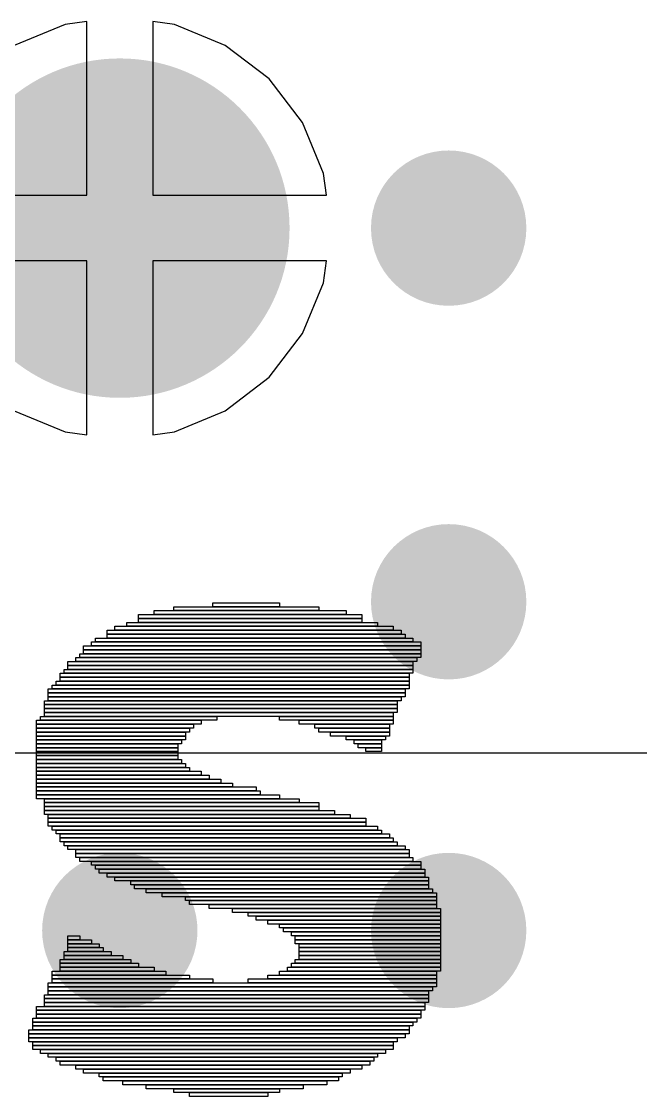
# Model space of a CAD drawing. Header units: millimetres. Extents: x -3 to 5381, y -54 to 5355.
# Drawn here: x 21.497 to 23.888, y -8.875 to -4.721 of the extents above; entities that cross this region are included whole.
import ezdxf

# ---------------------------------------------------------------- set-up
doc = ezdxf.new("R2010")
doc.units = ezdxf.units.MM
for name, color, linetype in [('BottomLayer', 5, 'Continuous'), ('BottomSolder', 6, 'Continuous'), ('PadHoleLayer', 156, 'Continuous'), ('TopLayer', 1, 'Continuous'), ('TopOverlay', 2, 'Continuous'), ('TopSolder', 216, 'Continuous'), ('ViaHoleLayer', 16, 'Continuous')]:
    doc.layers.add(name, color=color, linetype=linetype)

# ---------------------------------------------------------------- blocks, each defined once
blk = doc.blocks.new('TH_0_75_0_6_B_41')
at = {"layer": 'BottomLayer'}
h = blk.add_hatch(color=5, dxfattribs=at)
edge = h.paths.add_edge_path()
edge.add_arc((0, 0), 0.554, 0, 360)
at = {"layer": 'BottomSolder'}
h = blk.add_hatch(color=6, dxfattribs=at)
edge = h.paths.add_edge_path()
edge.add_arc((0, 0), 0.6556, 0, 360)
at = {"layer": 'PadHoleLayer'}
h = blk.add_hatch(color=156, dxfattribs=at)
edge = h.paths.add_edge_path()
edge.add_arc((0, 0), 0.3, 0, 360)
at = {"layer": 'TopLayer'}
h = blk.add_hatch(color=1, dxfattribs=at)
edge = h.paths.add_edge_path()
edge.add_arc((0, 0), 0.554, 0, 360)
at = {"layer": 'TopSolder'}
h = blk.add_hatch(color=216, dxfattribs=at)
edge = h.paths.add_edge_path()
edge.add_arc((0, 0), 0.6556, 0, 360)

msp = doc.modelspace()

# ---------------------------------------------------------------- hatches: boundary and pattern name
at = {"layer": 'BottomLayer'}
h = msp.add_hatch(color=5, dxfattribs=at)
edge = h.paths.add_edge_path()
edge.add_arc((23.1471, -5.5197), 0.3, 0, 360)
h = msp.add_hatch(color=5, dxfattribs=at)
edge = h.paths.add_edge_path()
edge.add_arc((23.1471, -6.9632), 0.3, 0, 360)
h = msp.add_hatch(color=5, dxfattribs=at)
edge = h.paths.add_edge_path()
edge.add_arc((21.8771, -8.2332), 0.3, 0, 360)
h = msp.add_hatch(color=5, dxfattribs=at)
edge = h.paths.add_edge_path()
edge.add_arc((23.1471, -8.2332), 0.3, 0, 360)
at = {"layer": 'TopLayer'}
h = msp.add_hatch(color=1, dxfattribs=at)
edge = h.paths.add_edge_path()
edge.add_arc((23.1471, -5.5197), 0.3, 0, 360)
h = msp.add_hatch(color=1, dxfattribs=at)
edge = h.paths.add_edge_path()
edge.add_arc((23.1471, -6.9632), 0.3, 0, 360)
h = msp.add_hatch(color=1, dxfattribs=at)
edge = h.paths.add_edge_path()
edge.add_arc((21.8771, -8.2332), 0.3, 0, 360)
h = msp.add_hatch(color=1, dxfattribs=at)
edge = h.paths.add_edge_path()
edge.add_arc((23.1471, -8.2332), 0.3, 0, 360)
at = {"layer": 'ViaHoleLayer'}
h = msp.add_hatch(color=16, dxfattribs=at)
edge = h.paths.add_edge_path()
edge.add_arc((23.1471, -5.5197), 0.15, 0, 360)
h = msp.add_hatch(color=16, dxfattribs=at)
edge = h.paths.add_edge_path()
edge.add_arc((23.1471, -6.9632), 0.15, 0, 360)
h = msp.add_hatch(color=16, dxfattribs=at)
edge = h.paths.add_edge_path()
edge.add_arc((21.8771, -8.2332), 0.15, 0, 360)
h = msp.add_hatch(color=16, dxfattribs=at)
edge = h.paths.add_edge_path()
edge.add_arc((23.1471, -8.2332), 0.15, 0, 360)

# ---------------------------------------------------------------- linework, layer by layer
at = {"layer": 'BottomLayer'}
for p, q in [((21.6661, -4.7325), (21.4696, -4.8139)), ((21.7501, -4.7215), (21.6661, -4.7325)), ((21.7501, -5.3927), (21.7501, -4.7215)), ((22.088, -4.7325), (22.0041, -4.7215)), ((22.0041, -4.7215), (22.0041, -5.3927)), ((22.2846, -4.8139), (22.088, -4.7325)), ((22.4533, -4.9434), (22.2846, -4.8139)), ((22.5829, -5.1122), (22.4533, -4.9434)), ((22.6643, -5.3088), (22.5829, -5.1122)), ((22.6753, -5.3927), (22.6643, -5.3088)), ((21.0788, -5.3927), (21.7501, -5.3927)), ((22.0041, -5.3927), (22.6753, -5.3927)), ((21.7501, -5.6467), (21.0788, -5.6467)), ((21.7501, -6.318), (21.7501, -5.6467)), ((22.6753, -5.6467), (22.0041, -5.6467)), ((22.0041, -5.6467), (22.0041, -6.318)), ((22.6643, -5.7307), (22.6753, -5.6467)), ((22.5829, -5.9272), (22.6643, -5.7307)), ((22.4533, -6.096), (22.5829, -5.9272)), ((22.2846, -6.2255), (22.4533, -6.096)), ((21.4696, -6.2255), (21.6661, -6.3069)), ((22.088, -6.3069), (22.2846, -6.2255)), ((21.6661, -6.3069), (21.7501, -6.318)), ((22.0041, -6.318), (22.088, -6.3069))]:
    msp.add_line(p, q, dxfattribs=at)
at = {"layer": 'TopLayer'}
msp.add_line((30.2075, -7.5481), (21.0348, -7.5481), dxfattribs=at)
at = {"layer": 'TopOverlay'}
for p, q in [((22.2368, -6.9822), (22.2368, -6.967)), ((22.2368, -6.967), (22.4944, -6.967)), ((22.4944, -6.967), (22.4944, -6.9822)), ((21.9493, -7.0277), (21.9493, -7.0124)), ((21.9493, -7.0124), (22.8121, -7.0124)), ((22.0097, -7.0124), (22.0097, -6.9974)), ((22.0097, -6.9974), (22.7517, -6.9974)), ((22.7517, -7.0124), (22.0097, -7.0124)), ((22.0854, -6.9974), (22.0854, -6.9822)), ((22.0854, -6.9822), (22.6458, -6.9822)), ((22.6458, -6.9974), (22.0854, -6.9974)), ((22.4944, -6.9822), (22.2368, -6.9822)), ((22.6458, -6.9822), (22.6458, -6.9974)), ((22.7517, -6.9974), (22.7517, -7.0124)), ((22.8121, -7.0124), (22.8121, -7.0277)), ((21.8584, -7.0731), (21.8584, -7.0579)), ((21.8584, -7.0579), (22.9333, -7.0579)), ((21.9038, -7.0579), (21.9038, -7.0427)), ((21.9038, -7.0427), (22.8728, -7.0427)), ((22.8728, -7.0579), (21.9038, -7.0579)), ((22.8121, -7.0277), (21.9493, -7.0277)), ((21.9493, -7.0427), (21.9493, -7.0277)), ((21.9493, -7.0277), (22.8121, -7.0277)), ((22.8121, -7.0427), (21.9493, -7.0427)), ((22.8121, -7.0277), (22.8121, -7.0427)), ((22.8728, -7.0427), (22.8728, -7.0579)), ((22.9333, -7.0579), (22.9333, -7.0731)), ((21.8281, -7.0881), (21.8281, -7.0731)), ((21.8281, -7.0731), (22.9635, -7.0731)), ((22.9635, -7.0881), (21.8281, -7.0881)), ((21.8281, -7.1034), (21.8281, -7.0881)), ((21.8281, -7.0881), (22.9787, -7.0881)), ((22.9333, -7.0731), (21.8584, -7.0731)), ((22.9635, -7.0731), (22.9635, -7.0881)), ((22.9787, -7.0881), (22.9787, -7.1034)), ((21.7374, -7.1488), (21.7374, -7.1336)), ((21.7374, -7.1336), (23.0392, -7.1336)), ((21.7677, -7.1336), (21.7677, -7.1184)), ((21.7677, -7.1184), (23.0392, -7.1184)), ((23.0392, -7.1336), (21.7677, -7.1336)), ((21.7827, -7.1184), (21.7827, -7.1034)), ((21.7827, -7.1034), (23.009, -7.1034)), ((23.009, -7.1184), (21.7827, -7.1184)), ((22.9787, -7.1034), (21.8281, -7.1034)), ((23.009, -7.1034), (23.009, -7.1184)), ((23.0392, -7.1184), (23.0392, -7.1336)), ((23.0392, -7.1336), (23.0392, -7.1488)), ((21.707, -7.194), (21.707, -7.1791)), ((21.707, -7.1791), (23.0242, -7.1791)), ((21.7222, -7.1791), (21.7222, -7.1638)), ((21.7222, -7.1638), (23.0392, -7.1638)), ((23.0392, -7.1791), (21.7222, -7.1791)), ((23.0392, -7.1488), (21.7374, -7.1488)), ((21.7374, -7.1638), (21.7374, -7.1488)), ((21.7374, -7.1488), (23.0392, -7.1488)), ((23.0392, -7.1638), (21.7374, -7.1638)), ((23.0242, -7.1791), (23.0242, -7.194)), ((23.0392, -7.1488), (23.0392, -7.1638)), ((23.0392, -7.1638), (23.0392, -7.1791)), ((21.6618, -7.2395), (21.6618, -7.2245)), ((21.6618, -7.2245), (23.009, -7.2245)), ((21.6767, -7.2093), (21.6767, -7.194)), ((21.6767, -7.194), (23.009, -7.194)), ((23.009, -7.2093), (21.6767, -7.2093)), ((21.6767, -7.2245), (21.6767, -7.2093)), ((21.6767, -7.2093), (23.009, -7.2093)), ((23.009, -7.2245), (21.6767, -7.2245)), ((23.0242, -7.194), (21.707, -7.194)), ((23.009, -7.194), (23.009, -7.2093)), ((23.009, -7.2093), (23.009, -7.2245)), ((23.009, -7.2245), (23.009, -7.2395)), ((21.6465, -7.2547), (21.6465, -7.2395)), ((21.6465, -7.2395), (22.994, -7.2395)), ((22.994, -7.2547), (21.6465, -7.2547)), ((21.6465, -7.2697), (21.6465, -7.2547)), ((21.6465, -7.2547), (22.994, -7.2547)), ((23.009, -7.2395), (21.6618, -7.2395)), ((22.994, -7.2395), (22.994, -7.2547)), ((22.994, -7.2547), (22.994, -7.2697)), ((21.601, -7.3152), (21.601, -7.3002)), ((21.601, -7.3002), (22.9787, -7.3002)), ((21.6163, -7.3002), (21.6163, -7.285)), ((21.6163, -7.285), (22.994, -7.285)), ((22.994, -7.3002), (21.6163, -7.3002)), ((21.6313, -7.285), (21.6313, -7.2697)), ((21.6313, -7.2697), (22.994, -7.2697)), ((22.994, -7.285), (21.6313, -7.285)), ((22.994, -7.2697), (21.6465, -7.2697)), ((22.9787, -7.3002), (22.9787, -7.3152)), ((22.994, -7.2697), (22.994, -7.285)), ((22.994, -7.285), (22.994, -7.3002)), ((21.5861, -7.3607), (21.5861, -7.3454)), ((21.5861, -7.3454), (22.9485, -7.3454)), ((22.9787, -7.3152), (21.601, -7.3152)), ((21.601, -7.3304), (21.601, -7.3152)), ((21.601, -7.3152), (22.9787, -7.3152)), ((22.9787, -7.3304), (21.601, -7.3304)), ((21.601, -7.3454), (21.601, -7.3304)), ((21.601, -7.3304), (22.9635, -7.3304)), ((22.9635, -7.3454), (21.601, -7.3454)), ((22.9485, -7.3454), (22.9485, -7.3607)), ((22.9635, -7.3304), (22.9635, -7.3454)), ((22.9787, -7.3152), (22.9787, -7.3304)), ((22.9485, -7.3607), (21.5861, -7.3607)), ((21.5861, -7.3759), (21.5861, -7.3607)), ((21.5861, -7.3607), (22.9485, -7.3607)), ((22.9485, -7.3759), (21.5861, -7.3759)), ((21.5861, -7.3909), (21.5861, -7.3759)), ((21.5861, -7.3759), (22.9485, -7.3759)), ((22.9485, -7.3909), (21.5861, -7.3909)), ((21.5861, -7.4061), (21.5861, -7.3909)), ((21.5861, -7.3909), (22.9333, -7.3909)), ((22.9333, -7.3909), (22.9333, -7.4061)), ((22.9485, -7.3607), (22.9485, -7.3759)), ((22.9485, -7.3759), (22.9485, -7.3909)), ((21.5556, -7.4364), (21.5556, -7.4211)), ((21.5556, -7.4211), (22.1916, -7.4211)), ((21.5708, -7.4211), (21.5708, -7.4061)), ((21.5708, -7.4061), (22.2521, -7.4061)), ((22.2521, -7.4211), (21.5708, -7.4211)), ((22.9333, -7.4061), (21.5861, -7.4061)), ((22.1916, -7.4211), (22.1916, -7.4364)), ((22.2521, -7.4061), (22.2521, -7.4211)), ((22.4944, -7.4211), (22.4944, -7.4061)), ((22.4944, -7.4061), (22.9333, -7.4061)), ((22.9333, -7.4211), (22.4944, -7.4211)), ((22.5701, -7.4364), (22.5701, -7.4211)), ((22.5701, -7.4211), (22.9333, -7.4211)), ((22.9333, -7.4061), (22.9333, -7.4211)), ((22.9333, -7.4211), (22.9333, -7.4364)), ((22.1916, -7.4364), (21.5556, -7.4364)), ((21.5556, -7.4516), (21.5556, -7.4364)), ((21.5556, -7.4364), (22.1611, -7.4364)), ((22.1611, -7.4516), (21.5556, -7.4516)), ((21.5556, -7.4666), (21.5556, -7.4516)), ((21.5556, -7.4516), (22.1461, -7.4516)), ((22.1461, -7.4666), (21.5556, -7.4666)), ((21.5556, -7.4818), (21.5556, -7.4666)), ((21.5556, -7.4666), (22.1309, -7.4666)), ((22.1309, -7.4666), (22.1309, -7.4818)), ((22.1461, -7.4516), (22.1461, -7.4666)), ((22.1611, -7.4364), (22.1611, -7.4516)), ((22.9333, -7.4364), (22.5701, -7.4364)), ((22.6305, -7.4516), (22.6305, -7.4364)), ((22.6305, -7.4364), (22.9183, -7.4364)), ((22.9183, -7.4516), (22.6305, -7.4516)), ((22.6458, -7.4666), (22.6458, -7.4516)), ((22.6458, -7.4516), (22.9183, -7.4516)), ((22.9183, -7.4666), (22.6458, -7.4666)), ((22.6912, -7.4818), (22.6912, -7.4666)), ((22.6912, -7.4666), (22.9183, -7.4666)), ((22.9183, -7.4364), (22.9183, -7.4516)), ((22.9183, -7.4516), (22.9183, -7.4666)), ((22.9183, -7.4666), (22.9183, -7.4818)), ((22.1309, -7.4818), (21.5556, -7.4818)), ((21.5556, -7.4968), (21.5556, -7.4818)), ((21.5556, -7.4818), (22.1309, -7.4818)), ((22.1309, -7.4968), (21.5556, -7.4968)), ((21.5556, -7.5121), (21.5556, -7.4968)), ((21.5556, -7.4968), (22.1159, -7.4968)), ((22.1159, -7.5121), (21.5556, -7.5121)), ((21.5556, -7.5273), (21.5556, -7.5121)), ((21.5556, -7.5121), (22.1007, -7.5121)), ((22.1007, -7.5121), (22.1007, -7.5273)), ((22.1159, -7.4968), (22.1159, -7.5121)), ((22.1309, -7.4818), (22.1309, -7.4968)), ((22.9183, -7.4818), (22.6912, -7.4818)), ((22.7517, -7.4968), (22.7517, -7.4818)), ((22.7517, -7.4818), (22.9031, -7.4818)), ((22.9031, -7.4968), (22.7517, -7.4968)), ((22.7819, -7.5121), (22.7819, -7.4968)), ((22.7819, -7.4968), (22.8878, -7.4968)), ((22.8878, -7.5121), (22.7819, -7.5121)), ((22.7971, -7.5273), (22.7971, -7.5121)), ((22.7971, -7.5121), (22.8878, -7.5121)), ((22.8878, -7.4968), (22.8878, -7.5121)), ((22.8878, -7.5121), (22.8878, -7.5273)), ((22.9031, -7.4818), (22.9031, -7.4968)), ((22.1007, -7.5273), (21.5556, -7.5273)), ((21.5556, -7.5423), (21.5556, -7.5273)), ((21.5556, -7.5273), (22.1007, -7.5273)), ((22.1007, -7.5423), (21.5556, -7.5423)), ((21.5556, -7.5575), (21.5556, -7.5423)), ((21.5556, -7.5423), (22.1007, -7.5423)), ((22.1007, -7.5575), (21.5556, -7.5575)), ((21.5556, -7.5725), (21.5556, -7.5575)), ((21.5556, -7.5575), (22.1007, -7.5575)), ((22.1007, -7.5273), (22.1007, -7.5423)), ((22.1007, -7.5423), (22.1007, -7.5575)), ((22.1007, -7.5575), (22.1007, -7.5725)), ((22.8878, -7.5273), (22.7971, -7.5273)), ((22.8274, -7.5423), (22.8274, -7.5273)), ((22.8274, -7.5273), (22.8878, -7.5273)), ((22.8878, -7.5423), (22.8274, -7.5423)), ((22.8878, -7.5273), (22.8878, -7.5423)), ((22.1007, -7.5725), (21.5556, -7.5725)), ((21.5556, -7.5877), (21.5556, -7.5725)), ((21.5556, -7.5725), (22.1159, -7.5725)), ((22.1159, -7.5877), (21.5556, -7.5877)), ((21.5556, -7.603), (21.5556, -7.5877)), ((21.5556, -7.5877), (22.1309, -7.5877)), ((22.1159, -7.5725), (22.1159, -7.5877)), ((22.1309, -7.5877), (22.1309, -7.603)), ((22.1309, -7.603), (21.5556, -7.603)), ((21.5556, -7.618), (21.5556, -7.603)), ((21.5556, -7.603), (22.1461, -7.603)), ((22.1461, -7.618), (21.5556, -7.618)), ((21.5556, -7.6332), (21.5556, -7.618)), ((21.5556, -7.618), (22.1916, -7.618)), ((22.1916, -7.6332), (21.5556, -7.6332)), ((21.5556, -7.6482), (21.5556, -7.6332)), ((21.5556, -7.6332), (22.2218, -7.6332)), ((22.1461, -7.603), (22.1461, -7.618)), ((22.1916, -7.618), (22.1916, -7.6332)), ((22.2218, -7.6332), (22.2218, -7.6482)), ((22.2218, -7.6482), (21.5556, -7.6482)), ((21.5556, -7.6634), (21.5556, -7.6482)), ((21.5556, -7.6482), (22.2673, -7.6482)), ((22.2673, -7.6634), (21.5556, -7.6634)), ((21.5556, -7.6787), (21.5556, -7.6634)), ((21.5556, -7.6634), (22.3125, -7.6634)), ((22.3125, -7.6787), (21.5556, -7.6787)), ((21.5556, -7.6937), (21.5556, -7.6787)), ((21.5556, -7.6787), (22.4034, -7.6787)), ((22.2673, -7.6482), (22.2673, -7.6634)), ((22.3125, -7.6634), (22.3125, -7.6787)), ((22.4034, -7.6787), (22.4034, -7.6937)), ((22.4034, -7.6937), (21.5556, -7.6937)), ((21.5556, -7.7089), (21.5556, -7.6937)), ((21.5556, -7.6937), (22.4187, -7.6937)), ((22.4187, -7.7089), (21.5556, -7.7089)), ((21.5556, -7.7239), (21.5556, -7.7089)), ((21.5556, -7.7089), (22.4944, -7.7089)), ((22.4944, -7.7239), (21.5556, -7.7239)), ((21.5861, -7.7391), (21.5861, -7.7239)), ((21.5861, -7.7239), (22.5701, -7.7239)), ((22.4187, -7.6937), (22.4187, -7.7089)), ((22.4944, -7.7089), (22.4944, -7.7239)), ((22.5701, -7.7239), (22.5701, -7.7391)), ((22.5701, -7.7391), (21.5861, -7.7391)), ((21.5861, -7.7544), (21.5861, -7.7391)), ((21.5861, -7.7391), (22.6458, -7.7391)), ((22.6458, -7.7544), (21.5861, -7.7544)), ((21.5861, -7.7694), (21.5861, -7.7544)), ((21.5861, -7.7544), (22.6458, -7.7544)), ((22.6458, -7.7391), (22.6458, -7.7544)), ((22.6458, -7.7544), (22.6458, -7.7694)), ((22.6458, -7.7694), (21.5861, -7.7694)), ((21.5861, -7.7846), (21.5861, -7.7694)), ((21.5861, -7.7694), (22.7062, -7.7694)), ((22.7062, -7.7846), (21.5861, -7.7846)), ((21.601, -7.7996), (21.601, -7.7846)), ((21.601, -7.7846), (22.7669, -7.7846)), ((22.7669, -7.7996), (21.601, -7.7996)), ((21.601, -7.8148), (21.601, -7.7996)), ((21.601, -7.7996), (22.8274, -7.7996)), ((22.7062, -7.7694), (22.7062, -7.7846)), ((22.7669, -7.7846), (22.7669, -7.7996)), ((22.8274, -7.7996), (22.8274, -7.8148)), ((22.8274, -7.8148), (21.601, -7.8148)), ((21.601, -7.8301), (21.601, -7.8148)), ((21.601, -7.8148), (22.8274, -7.8148)), ((22.8274, -7.8301), (21.601, -7.8301)), ((21.6163, -7.845), (21.6163, -7.8301)), ((21.6163, -7.8301), (22.8728, -7.8301)), ((22.8728, -7.845), (21.6163, -7.845)), ((21.6313, -7.8603), (21.6313, -7.845)), ((21.6313, -7.845), (22.8878, -7.845)), ((22.8274, -7.8148), (22.8274, -7.8301)), ((22.8728, -7.8301), (22.8728, -7.845)), ((22.8878, -7.845), (22.8878, -7.8603)), ((22.8878, -7.8603), (21.6313, -7.8603)), ((21.6465, -7.8753), (21.6465, -7.8603)), ((21.6465, -7.8603), (22.9183, -7.8603)), ((22.9183, -7.8753), (21.6465, -7.8753)), ((21.6465, -7.8905), (21.6465, -7.8753)), ((21.6465, -7.8753), (22.9333, -7.8753)), ((22.9333, -7.8905), (21.6465, -7.8905)), ((21.6618, -7.9058), (21.6618, -7.8905)), ((21.6618, -7.8905), (22.9485, -7.8905)), ((22.9183, -7.8603), (22.9183, -7.8753)), ((22.9333, -7.8753), (22.9333, -7.8905)), ((22.9485, -7.8905), (22.9485, -7.9058)), ((22.9485, -7.9058), (21.6618, -7.9058)), ((21.6767, -7.9207), (21.6767, -7.9058)), ((21.6767, -7.9058), (22.9787, -7.9058)), ((22.9787, -7.9207), (21.6767, -7.9207)), ((21.707, -7.936), (21.707, -7.9207)), ((21.707, -7.9207), (22.994, -7.9207)), ((22.9787, -7.9058), (22.9787, -7.9207)), ((22.994, -7.9207), (22.994, -7.936)), ((22.994, -7.936), (21.707, -7.936)), ((21.707, -7.951), (21.707, -7.936)), ((21.707, -7.936), (22.994, -7.936)), ((22.994, -7.951), (21.707, -7.951)), ((21.7222, -7.9662), (21.7222, -7.951)), ((21.7222, -7.951), (23.009, -7.951)), ((23.009, -7.9662), (21.7222, -7.9662)), ((21.7677, -7.9814), (21.7677, -7.9662)), ((21.7677, -7.9662), (23.0392, -7.9662)), ((22.994, -7.936), (22.994, -7.951)), ((23.009, -7.951), (23.009, -7.9662)), ((23.0392, -7.9662), (23.0392, -7.9814)), ((23.0392, -7.9814), (21.7677, -7.9814)), ((21.7827, -7.9964), (21.7827, -7.9814)), ((21.7827, -7.9814), (23.0392, -7.9814)), ((23.0392, -7.9964), (21.7827, -7.9964)), ((21.7979, -8.0117), (21.7979, -7.9964)), ((21.7979, -7.9964), (23.0544, -7.9964)), ((23.0544, -8.0117), (21.7979, -8.0117)), ((21.8281, -8.0269), (21.8281, -8.0117)), ((21.8281, -8.0117), (23.0544, -8.0117)), ((23.0392, -7.9814), (23.0392, -7.9964)), ((23.0544, -7.9964), (23.0544, -8.0117)), ((23.0544, -8.0117), (23.0544, -8.0269)), ((23.0544, -8.0269), (21.8281, -8.0269)), ((21.8584, -8.0419), (21.8584, -8.0269)), ((21.8584, -8.0269), (23.0697, -8.0269)), ((23.0697, -8.0419), (21.8584, -8.0419)), ((21.9191, -8.0571), (21.9191, -8.0419)), ((21.9191, -8.0419), (23.0697, -8.0419)), ((23.0697, -8.0269), (23.0697, -8.0419)), ((23.0697, -8.0419), (23.0697, -8.0571)), ((23.0697, -8.0571), (21.9191, -8.0571)), ((21.934, -8.0721), (21.934, -8.0571)), ((21.934, -8.0571), (23.0697, -8.0571)), ((23.0697, -8.0721), (21.934, -8.0721)), ((21.9795, -8.0874), (21.9795, -8.0721)), ((21.9795, -8.0721), (23.0847, -8.0721)), ((23.0847, -8.0874), (21.9795, -8.0874)), ((22.0402, -8.1026), (22.0402, -8.0874)), ((22.0402, -8.0874), (23.0999, -8.0874)), ((23.0697, -8.0571), (23.0697, -8.0721)), ((23.0847, -8.0721), (23.0847, -8.0874)), ((23.0999, -8.0874), (23.0999, -8.1026)), ((23.0999, -8.1026), (22.0402, -8.1026)), ((22.1309, -8.1176), (22.1309, -8.1026)), ((22.1309, -8.1026), (23.0999, -8.1026)), ((23.0999, -8.1176), (22.1309, -8.1176)), ((22.1461, -8.1328), (22.1461, -8.1176)), ((22.1461, -8.1176), (23.0999, -8.1176)), ((23.0999, -8.1328), (22.1461, -8.1328)), ((22.2218, -8.1478), (22.2218, -8.1328)), ((22.2218, -8.1328), (23.0999, -8.1328)), ((23.0999, -8.1026), (23.0999, -8.1176)), ((23.0999, -8.1176), (23.0999, -8.1328)), ((23.0999, -8.1328), (23.0999, -8.1478)), ((23.0999, -8.1478), (22.2218, -8.1478)), ((22.3125, -8.1631), (22.3125, -8.1478)), ((22.3125, -8.1478), (23.1149, -8.1478)), ((23.1149, -8.1631), (22.3125, -8.1631)), ((22.3732, -8.1783), (22.3732, -8.1631)), ((22.3732, -8.1631), (23.1149, -8.1631)), ((23.1149, -8.1783), (22.3732, -8.1783)), ((22.4034, -8.1933), (22.4034, -8.1783)), ((22.4034, -8.1783), (23.1149, -8.1783)), ((23.1149, -8.1478), (23.1149, -8.1631)), ((23.1149, -8.1631), (23.1149, -8.1783)), ((23.1149, -8.1783), (23.1149, -8.1933)), ((23.1149, -8.1933), (22.4034, -8.1933)), ((22.4489, -8.2085), (22.4489, -8.1933)), ((22.4489, -8.1933), (23.1149, -8.1933)), ((23.1149, -8.2085), (22.4489, -8.2085)), ((22.4944, -8.2235), (22.4944, -8.2085)), ((22.4944, -8.2085), (23.1149, -8.2085)), ((23.1149, -8.1933), (23.1149, -8.2085)), ((23.1149, -8.2085), (23.1149, -8.2235)), ((21.6767, -8.269), (21.6767, -8.254)), ((21.6767, -8.254), (21.7222, -8.254)), ((21.7222, -8.254), (21.7222, -8.269)), ((23.1149, -8.2235), (22.4944, -8.2235)), ((22.5094, -8.2387), (22.5094, -8.2235)), ((22.5094, -8.2235), (23.1149, -8.2235)), ((23.1149, -8.2387), (22.5094, -8.2387)), ((22.5398, -8.254), (22.5398, -8.2387)), ((22.5398, -8.2387), (23.1149, -8.2387)), ((23.1149, -8.254), (22.5398, -8.254)), ((22.5548, -8.269), (22.5548, -8.254)), ((22.5548, -8.254), (23.1149, -8.254)), ((23.1149, -8.2235), (23.1149, -8.2387)), ((23.1149, -8.2387), (23.1149, -8.254)), ((23.1149, -8.254), (23.1149, -8.269)), ((21.7222, -8.269), (21.6767, -8.269)), ((21.6767, -8.2842), (21.6767, -8.269)), ((21.6767, -8.269), (21.7677, -8.269)), ((21.7677, -8.2842), (21.6767, -8.2842)), ((21.6767, -8.2992), (21.6767, -8.2842)), ((21.6767, -8.2842), (21.7979, -8.2842)), ((21.7979, -8.2992), (21.6767, -8.2992)), ((21.6767, -8.3144), (21.6767, -8.2992)), ((21.6767, -8.2992), (21.8131, -8.2992)), ((21.7677, -8.269), (21.7677, -8.2842)), ((21.7979, -8.2842), (21.7979, -8.2992)), ((21.8131, -8.2992), (21.8131, -8.3144)), ((23.1149, -8.269), (22.5548, -8.269)), ((22.5548, -8.2842), (22.5548, -8.269)), ((22.5548, -8.269), (23.1149, -8.269)), ((23.1149, -8.2842), (22.5548, -8.2842)), ((22.5701, -8.2992), (22.5701, -8.2842)), ((22.5701, -8.2842), (23.1149, -8.2842)), ((23.1149, -8.2992), (22.5701, -8.2992)), ((22.5701, -8.3144), (22.5701, -8.2992)), ((22.5701, -8.2992), (23.1149, -8.2992)), ((23.1149, -8.269), (23.1149, -8.2842)), ((23.1149, -8.2842), (23.1149, -8.2992)), ((23.1149, -8.2992), (23.1149, -8.3144)), ((21.6465, -8.3599), (21.6465, -8.3447)), ((21.6465, -8.3447), (21.9191, -8.3447)), ((21.6618, -8.3297), (21.6618, -8.3144)), ((21.6618, -8.3144), (21.8434, -8.3144)), ((21.8434, -8.3297), (21.6618, -8.3297)), ((21.6618, -8.3447), (21.6618, -8.3297)), ((21.6618, -8.3297), (21.8888, -8.3297)), ((21.8888, -8.3447), (21.6618, -8.3447)), ((21.8131, -8.3144), (21.6767, -8.3144)), ((21.8434, -8.3144), (21.8434, -8.3297)), ((21.8888, -8.3297), (21.8888, -8.3447)), ((21.9191, -8.3447), (21.9191, -8.3599)), ((22.5548, -8.3599), (22.5548, -8.3447)), ((22.5548, -8.3447), (23.1149, -8.3447)), ((23.1149, -8.3144), (22.5701, -8.3144)), ((22.5701, -8.3297), (22.5701, -8.3144)), ((22.5701, -8.3144), (23.1149, -8.3144)), ((23.1149, -8.3297), (22.5701, -8.3297)), ((22.5701, -8.3447), (22.5701, -8.3297)), ((22.5701, -8.3297), (23.1149, -8.3297)), ((23.1149, -8.3447), (22.5701, -8.3447)), ((23.1149, -8.3144), (23.1149, -8.3297)), ((23.1149, -8.3297), (23.1149, -8.3447)), ((23.1149, -8.3447), (23.1149, -8.3599)), ((21.9191, -8.3599), (21.6465, -8.3599)), ((21.6465, -8.3749), (21.6465, -8.3599)), ((21.6465, -8.3599), (21.9493, -8.3599)), ((21.9493, -8.3749), (21.6465, -8.3749)), ((21.6465, -8.3901), (21.6465, -8.3749)), ((21.6465, -8.3749), (22.0097, -8.3749)), ((21.9493, -8.3599), (21.9493, -8.3749)), ((22.0097, -8.3749), (22.0097, -8.3901)), ((22.5246, -8.3901), (22.5246, -8.3749)), ((22.5246, -8.3749), (23.1149, -8.3749)), ((22.5398, -8.3749), (22.5398, -8.3599)), ((22.5398, -8.3599), (23.1149, -8.3599)), ((23.1149, -8.3749), (22.5398, -8.3749)), ((23.1149, -8.3599), (22.5548, -8.3599)), ((23.1149, -8.3599), (23.1149, -8.3749)), ((23.1149, -8.3749), (23.1149, -8.3901)), ((21.6163, -8.4054), (21.6163, -8.3901)), ((21.6163, -8.3901), (22.0552, -8.3901)), ((22.0552, -8.4054), (21.6163, -8.4054)), ((21.6163, -8.4204), (21.6163, -8.4054)), ((21.6163, -8.4054), (22.1461, -8.4054)), ((22.1461, -8.4204), (21.6163, -8.4204)), ((21.6163, -8.4356), (21.6163, -8.4204)), ((21.6163, -8.4204), (22.2368, -8.4204)), ((22.0097, -8.3901), (21.6465, -8.3901)), ((22.0552, -8.3901), (22.0552, -8.4054)), ((22.1461, -8.4054), (22.1461, -8.4204)), ((22.2368, -8.4204), (22.2368, -8.4356)), ((22.3732, -8.4356), (22.3732, -8.4204)), ((22.3732, -8.4204), (23.0999, -8.4204)), ((22.4489, -8.4204), (22.4489, -8.4054)), ((22.4489, -8.4054), (23.0999, -8.4054)), ((23.0999, -8.4204), (22.4489, -8.4204)), ((22.4944, -8.4054), (22.4944, -8.3901)), ((22.4944, -8.3901), (23.0999, -8.3901)), ((23.0999, -8.4054), (22.4944, -8.4054)), ((23.1149, -8.3901), (22.5246, -8.3901)), ((23.0999, -8.3901), (23.0999, -8.4054)), ((23.0999, -8.4054), (23.0999, -8.4204)), ((23.0999, -8.4204), (23.0999, -8.4356)), ((21.601, -8.4506), (21.601, -8.4356)), ((21.601, -8.4356), (23.0999, -8.4356)), ((23.0999, -8.4506), (21.601, -8.4506)), ((21.601, -8.4658), (21.601, -8.4506)), ((21.601, -8.4506), (23.0847, -8.4506)), ((23.0847, -8.4658), (21.601, -8.4658)), ((21.601, -8.4811), (21.601, -8.4658)), ((21.601, -8.4658), (23.0697, -8.4658)), ((22.2368, -8.4356), (21.6163, -8.4356)), ((23.0999, -8.4356), (22.3732, -8.4356)), ((23.0697, -8.4658), (23.0697, -8.4811)), ((23.0847, -8.4506), (23.0847, -8.4658)), ((23.0999, -8.4356), (23.0999, -8.4506)), ((21.5861, -8.496), (21.5861, -8.4811)), ((21.5861, -8.4811), (23.0697, -8.4811)), ((23.0697, -8.496), (21.5861, -8.496)), ((21.5861, -8.5113), (21.5861, -8.496)), ((21.5861, -8.496), (23.0697, -8.496)), ((23.0697, -8.5113), (21.5861, -8.5113)), ((21.5861, -8.5263), (21.5861, -8.5113)), ((21.5861, -8.5113), (23.0544, -8.5113)), ((23.0697, -8.4811), (21.601, -8.4811)), ((23.0544, -8.5113), (23.0544, -8.5263)), ((23.0697, -8.4811), (23.0697, -8.496)), ((23.0697, -8.496), (23.0697, -8.5113)), ((21.5556, -8.5415), (21.5556, -8.5263)), ((21.5556, -8.5263), (23.0544, -8.5263)), ((23.0544, -8.5415), (21.5556, -8.5415)), ((21.5556, -8.5568), (21.5556, -8.5415)), ((21.5556, -8.5415), (23.0392, -8.5415)), ((23.0544, -8.5263), (21.5861, -8.5263)), ((23.0392, -8.5415), (23.0392, -8.5568)), ((23.0544, -8.5263), (23.0544, -8.5415)), ((21.5406, -8.587), (21.5406, -8.5717)), ((21.5406, -8.5717), (23.0242, -8.5717)), ((23.0242, -8.587), (21.5406, -8.587)), ((21.5406, -8.602), (21.5406, -8.587)), ((21.5406, -8.587), (23.009, -8.587)), ((23.0392, -8.5568), (21.5556, -8.5568)), ((21.5556, -8.5717), (21.5556, -8.5568)), ((21.5556, -8.5568), (23.0392, -8.5568)), ((23.0392, -8.5717), (21.5556, -8.5717)), ((23.009, -8.587), (23.009, -8.602)), ((23.0242, -8.5717), (23.0242, -8.587)), ((23.0392, -8.5568), (23.0392, -8.5717)), ((21.5254, -8.6324), (21.5254, -8.6172)), ((21.5254, -8.6172), (22.994, -8.6172)), ((22.994, -8.6324), (21.5254, -8.6324)), ((21.5254, -8.6474), (21.5254, -8.6324)), ((21.5254, -8.6324), (22.9787, -8.6324)), ((23.009, -8.602), (21.5406, -8.602)), ((21.5406, -8.6172), (21.5406, -8.602)), ((21.5406, -8.602), (22.994, -8.602)), ((22.994, -8.6172), (21.5406, -8.6172)), ((22.9787, -8.6324), (22.9787, -8.6474)), ((22.994, -8.602), (22.994, -8.6172)), ((22.994, -8.6172), (22.994, -8.6324)), ((22.9787, -8.6474), (21.5254, -8.6474)), ((21.5254, -8.6627), (21.5254, -8.6474)), ((21.5254, -8.6474), (22.9485, -8.6474)), ((22.9485, -8.6627), (21.5254, -8.6627)), ((21.5406, -8.6777), (21.5406, -8.6627)), ((21.5406, -8.6627), (22.9333, -8.6627)), ((22.9333, -8.6777), (21.5406, -8.6777)), ((21.5406, -8.6929), (21.5406, -8.6777)), ((21.5406, -8.6777), (22.9333, -8.6777)), ((22.9333, -8.6627), (22.9333, -8.6777)), ((22.9333, -8.6777), (22.9333, -8.6929)), ((22.9485, -8.6474), (22.9485, -8.6627)), ((22.9333, -8.6929), (21.5406, -8.6929)), ((21.5708, -8.7081), (21.5708, -8.6929)), ((21.5708, -8.6929), (22.9031, -8.6929)), ((22.9031, -8.7081), (21.5708, -8.7081)), ((21.601, -8.7231), (21.601, -8.7081)), ((21.601, -8.7081), (22.8728, -8.7081)), ((22.8728, -8.7081), (22.8728, -8.7231)), ((22.9031, -8.6929), (22.9031, -8.7081)), ((22.8728, -8.7231), (21.601, -8.7231)), ((21.6313, -8.7384), (21.6313, -8.7231)), ((21.6313, -8.7231), (22.8576, -8.7231)), ((22.8576, -8.7384), (21.6313, -8.7384)), ((21.6465, -8.7533), (21.6465, -8.7384)), ((21.6465, -8.7384), (22.8426, -8.7384)), ((22.8426, -8.7533), (21.6465, -8.7533)), ((21.707, -8.7686), (21.707, -8.7533)), ((21.707, -8.7533), (22.8121, -8.7533)), ((22.8121, -8.7533), (22.8121, -8.7686)), ((22.8426, -8.7384), (22.8426, -8.7533)), ((22.8576, -8.7231), (22.8576, -8.7384)), ((22.8121, -8.7686), (21.707, -8.7686)), ((21.7374, -8.7838), (21.7374, -8.7686)), ((21.7374, -8.7686), (22.7669, -8.7686)), ((22.7669, -8.7838), (21.7374, -8.7838)), ((21.7979, -8.7988), (21.7979, -8.7838)), ((21.7979, -8.7838), (22.7364, -8.7838)), ((22.7364, -8.7988), (21.7979, -8.7988)), ((21.8131, -8.8141), (21.8131, -8.7988)), ((21.8131, -8.7988), (22.7214, -8.7988)), ((22.7214, -8.7988), (22.7214, -8.8141)), ((22.7364, -8.7838), (22.7364, -8.7988)), ((22.7669, -8.7686), (22.7669, -8.7838)), ((22.7214, -8.8141), (21.8131, -8.8141)), ((21.8888, -8.829), (21.8888, -8.8141)), ((21.8888, -8.8141), (22.676, -8.8141)), ((22.676, -8.829), (21.8888, -8.829)), ((21.9795, -8.8443), (21.9795, -8.829)), ((21.9795, -8.829), (22.585, -8.829)), ((22.585, -8.8443), (21.9795, -8.8443)), ((22.0854, -8.8595), (22.0854, -8.8443)), ((22.0854, -8.8443), (22.4944, -8.8443)), ((22.4944, -8.8443), (22.4944, -8.8595)), ((22.585, -8.829), (22.585, -8.8443)), ((22.676, -8.8141), (22.676, -8.829)), ((22.4944, -8.8595), (22.0854, -8.8595)), ((22.1461, -8.8745), (22.1461, -8.8595)), ((22.1461, -8.8595), (22.4489, -8.8595)), ((22.4489, -8.8745), (22.1461, -8.8745)), ((22.4489, -8.8595), (22.4489, -8.8745))]:
    msp.add_line(p, q, dxfattribs=at)

# ---------------------------------------------------------------- block references
at = {"rotation": 90}
msp.add_blockref('TH_0_75_0_6_B_41', (21.8771, -5.5197), dxfattribs=at)

doc.saveas('drawing.dxf')
